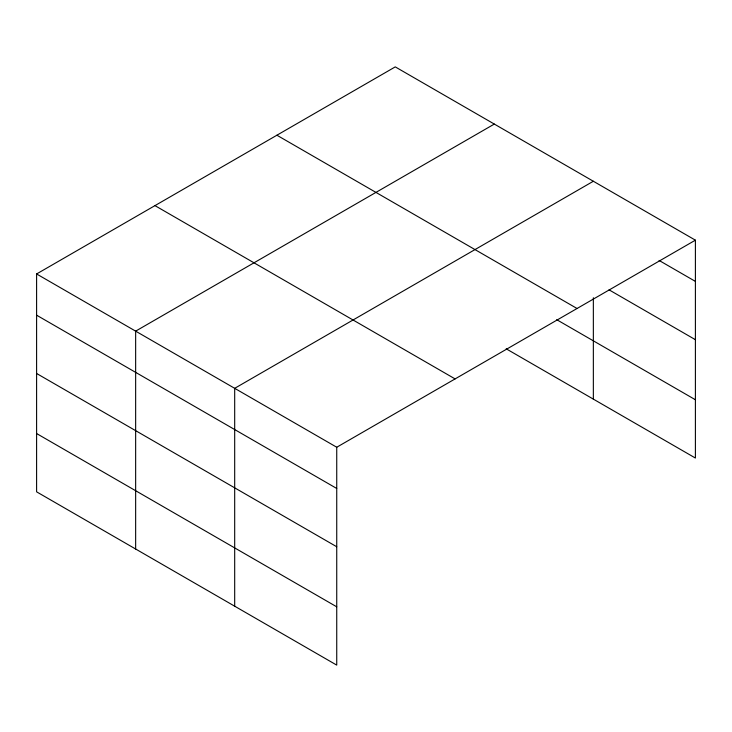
<?xml version="1.0" encoding="UTF-8"?>
<svg xmlns="http://www.w3.org/2000/svg" width="732" height="732" viewBox="0 0 732 732"><rect width="100%" height="100%" fill="white"/><g stroke="black" fill="none" stroke-linecap="round" stroke-linejoin="round"><path stroke-width="1.1" d="M506.196 348.807L695.4 458.04L695.4 240.169L395.262 66.886L36.6 273.96L36.6 491.831L336.738 665.114L336.738 447.243L36.6 273.96M494.31 124.065L135.649 331.138L135.649 549.018M593.35 181.252L234.688 388.326L234.688 606.197M336.738 447.243L695.4 240.169M659.093 260.436L695.4 281.399M609.051 289.835L695.4 339.694M276.906 135.219L577.045 308.501M556.704 319.674L695.4 399.754M154.955 205.619L455.094 378.911M36.6 315.181L336.738 488.473M36.6 373.476L336.738 546.758M36.6 433.536L336.738 606.819M593.35 297.768L593.35 399.123"/></g></svg>
